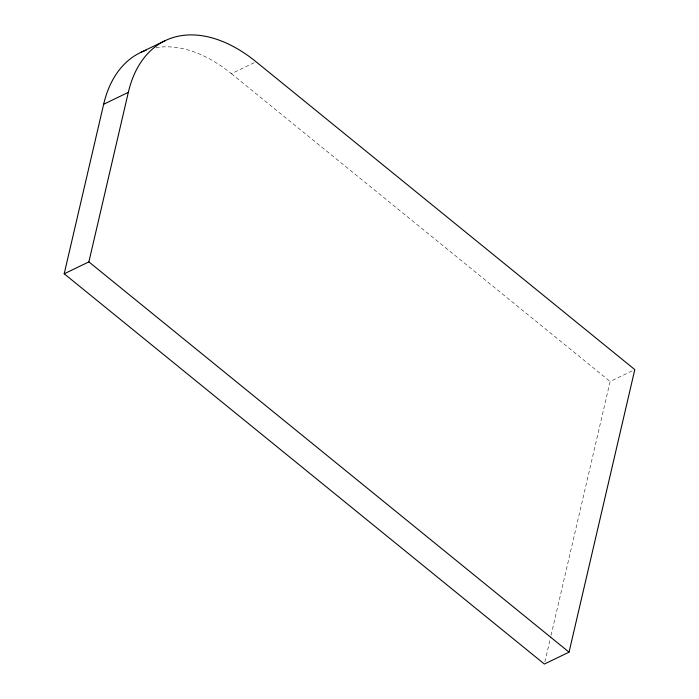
<?xml version="1.0" encoding="UTF-8"?>
<svg xmlns="http://www.w3.org/2000/svg" width="699" height="699" viewBox="0 0 699 699"><rect width="100%" height="100%" fill="white"/><g stroke="black" fill="none" stroke-linecap="round" stroke-linejoin="round"><path stroke-width="0.52" stroke-dasharray="3.5 2.62" d="M544.862 661.927L550.795 636.431M551.048 635.374L610.122 381.497L633.853 370.059M155.947 47.672A148.896 91.569 64.3 0 1 231.395 73.683L254.174 62.7M231.395 73.683L610.122 381.497"/><path stroke-width="1.05" d="M103.653 104.256L128.328 92.355A148.896 91.569 64.3 0 1 256.079 61.792L634.806 369.605L569.047 652.158L544.372 664.05L64.194 273.781L103.653 104.256A148.896 91.569 64.3 0 1 146.17 50.197M64.194 273.781L88.878 261.889L128.328 92.355M140.621 52.486L165.305 40.594M88.878 261.889L569.047 652.158"/></g></svg>
